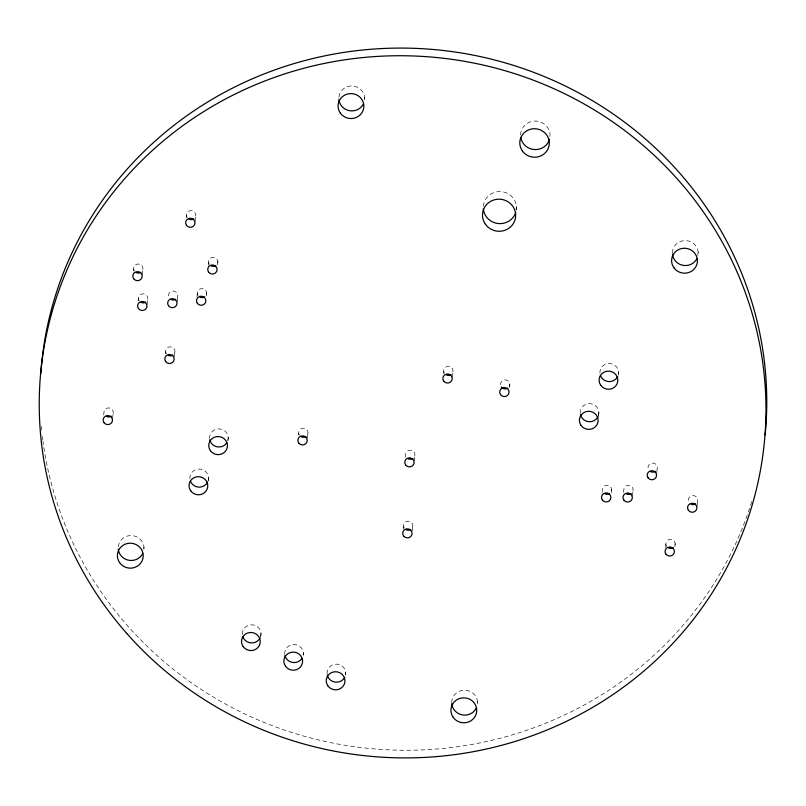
<?xml version="1.0" encoding="UTF-8"?>
<svg xmlns="http://www.w3.org/2000/svg" width="806" height="806" viewBox="0 0 806 806"><rect width="100%" height="100%" fill="white"/><g stroke="black" fill="none" stroke-linecap="round" stroke-linejoin="round"><path stroke-width="0.6" stroke-dasharray="4.03 3.02" d="M103.702 414.949L103.934 412.763A4.685 4.524 6 0 1 109.445 407.977A4.685 4.524 6 0 1 112.84 414.385M112.588 418.646L113.273 412.088M133.403 271.028L133.635 268.841M138.209 300.85L138.441 298.663M142.279 274.725L142.964 268.166M147.085 304.547L147.78 297.988M143.74 549.279L143.972 547.093M165.411 353.874L165.643 351.688M177.139 301.726L177.824 295.167M186.206 217.65L186.438 215.464M174.408 356.474L174.983 351.013M195.092 221.348L195.777 214.789M196.956 296.719L197.299 293.434M208.2 265.466L208.553 262.182M206.296 296.034L206.638 292.759M217.539 264.791L217.882 261.507M208.2 480.688L208.542 477.414M227.907 440.55L228.249 437.265M260.67 636.468L261.013 633.194M298.452 435.27L298.683 433.084M307.439 437.87L308.013 432.409M303.147 655.016L303.378 652.83M364.413 99.672L364.634 97.496M345.502 674.662L345.734 672.476M405.378 457.254L405.599 455.068A4.685 4.524 6 0 1 411.11 450.282A4.685 4.524 6 0 1 414.506 456.69M403.171 529.32L403.524 526.046M414.254 460.941L414.939 454.383M412.289 530.832L412.863 525.371M443.461 373.4L443.693 371.213M452.337 377.087L453.022 370.528M516.082 209.661L516.424 206.386M509.503 387.343L509.845 384.069M477.273 703.92L477.505 701.734M549.823 136.446L550.055 134.259A14.76 14.256 6 0 0 534.761 121.071A14.76 14.256 6 0 0 520.585 135.176M598.435 416.38L598.898 412.007M602.102 492.285L602.334 490.098A4.685 4.524 6 0 1 607.845 485.313A4.685 4.524 6 0 1 611.24 491.731M618.252 375.143L618.605 371.868M611.331 492.708L611.673 489.423M623.552 492.375L623.784 490.189A4.685 4.524 6 0 1 629.295 485.403A4.685 4.524 6 0 1 632.69 491.821M632.438 496.073L633.123 489.514M656.668 473.797L657.364 467.248M665.514 547.476L665.857 544.191M697.825 255.411L698.167 252.137M674.854 546.8L675.196 543.516M697.019 506.309L697.704 499.75M338.913 97.204A12.916 12.473 6 0 1 352.937 86.01A12.916 12.473 6 0 1 364.624 99.642M672.395 252.943A12.916 12.473 6 0 1 686.48 240.651A12.916 12.473 6 0 1 698.006 255.391M118.25 546.8A12.916 12.473 6 0 1 132.275 535.607A12.916 12.473 6 0 1 143.962 549.239M451.723 702.54A12.916 12.473 6 0 1 465.243 690.208A12.916 12.473 6 0 1 477.495 703.89M483.318 206.417A16.604 16.029 6 0 1 501.594 191.647A16.604 16.029 6 0 1 516.314 209.963M666.683 546.408A4.685 4.524 6 0 1 670.149 539.345A4.685 4.524 6 0 1 674.763 545.823M166.459 353.905A4.685 4.524 6 0 1 169.925 346.832A4.685 4.524 6 0 1 174.549 353.31M168.484 295.842A4.685 4.524 6 0 1 173.995 291.057A4.685 4.524 6 0 1 177.391 297.474M187.254 217.68A4.685 4.524 6 0 1 190.72 210.618A4.685 4.524 6 0 1 195.344 217.096M500.506 384.744A4.685 4.524 6 0 1 506.017 379.958A4.685 4.524 6 0 1 509.412 386.366M444.509 373.42A4.685 4.524 6 0 1 447.975 366.357A4.685 4.524 6 0 1 452.589 372.835M299.5 435.29A4.685 4.524 6 0 1 302.965 428.228A4.685 4.524 6 0 1 307.58 434.706M198.125 295.651A4.685 4.524 6 0 1 201.591 288.588A4.685 4.524 6 0 1 206.205 295.067M139.257 300.88A4.685 4.524 6 0 1 142.722 293.817A4.685 4.524 6 0 1 147.347 300.295M688.364 500.425A4.685 4.524 6 0 1 693.875 495.64A4.685 4.524 6 0 1 697.271 502.047M404.34 528.252A4.685 4.524 6 0 1 407.806 521.19A4.685 4.524 6 0 1 412.42 527.668M648.024 467.923A4.685 4.524 6 0 1 653.525 463.138A4.685 4.524 6 0 1 656.93 469.545M209.369 264.398A4.685 4.524 6 0 1 212.834 257.336A4.685 4.524 6 0 1 217.449 263.814M134.451 271.058A4.685 4.524 6 0 1 137.917 263.985A4.685 4.524 6 0 1 142.531 270.463M209.57 438.625A9.37 9.047 6 0 1 219.988 428.963A9.37 9.047 6 0 1 227.826 440.791M599.926 373.218A9.37 9.047 6 0 1 609.719 363.506A9.37 9.047 6 0 1 618.484 374.226M580.219 413.367A9.37 9.047 6 0 1 590.637 403.705A9.37 9.047 6 0 1 598.475 415.533M327.055 673.826A9.37 9.047 6 0 1 336.848 664.114A9.37 9.047 6 0 1 345.613 674.834M284.699 654.19A9.37 9.047 6 0 1 294.492 644.468A9.37 9.047 6 0 1 303.257 655.197M242.344 634.544A9.37 9.047 6 0 1 252.762 624.882A9.37 9.047 6 0 1 260.59 636.72M189.873 478.764A9.37 9.047 6 0 1 200.281 469.102A9.37 9.047 6 0 1 208.119 480.94M751.736 501.554A363.506 350.953 6 0 1 374.256 748.915A363.506 350.953 6 0 1 43.01 441.436M42.839 440.187A363.506 350.953 6 0 1 42.375 436.429M41.69 430.142A363.506 350.953 6 0 1 41.338 426.364"/><path stroke-width="1.21" d="M363.446 103.833A12.916 12.473 6 0 1 338.903 99.36M696.978 258.484A12.916 12.473 6 0 1 672.436 254.001M142.773 553.44A12.916 12.473 6 0 1 118.24 548.957M476.306 708.081A12.916 12.473 6 0 1 451.773 703.598M549.571 139.216A14.76 14.256 6 0 1 534.6 149.563A14.76 14.256 6 0 1 520.797 137.594M515.769 212.341A16.604 16.029 6 0 1 498.128 223.524A16.604 16.029 6 0 1 483.338 208.784M673.201 547.596A4.685 4.524 6 0 1 668.527 547.939M631.118 493.594A4.685 4.524 6 0 1 626.453 493.937M172.978 355.093A4.685 4.524 6 0 1 168.313 355.426M175.819 299.248A4.685 4.524 6 0 1 171.154 299.58M193.772 218.869A4.685 4.524 6 0 1 189.108 219.212M507.84 388.139A4.685 4.524 6 0 1 501.322 386.951M451.028 374.609A4.685 4.524 6 0 1 446.353 374.951M306.018 436.489A4.685 4.524 6 0 1 301.343 436.822M204.643 296.84A4.685 4.524 6 0 1 199.969 297.182M145.775 302.069A4.685 4.524 6 0 1 141.11 302.411M695.699 503.831A4.685 4.524 6 0 1 691.034 504.163M609.668 493.504A4.685 4.524 6 0 1 605.004 493.846M412.944 458.463A4.685 4.524 6 0 1 408.269 458.805M410.859 529.441A4.685 4.524 6 0 1 406.184 529.784M655.359 471.319A4.685 4.524 6 0 1 650.694 471.661M215.887 265.587A4.685 4.524 6 0 1 211.212 265.93M140.969 272.247A4.685 4.524 6 0 1 136.295 272.579M111.268 416.168A4.685 4.524 6 0 1 106.604 416.5M226.798 442.887A9.37 9.047 6 0 1 209.751 439.774M617.739 376.473A9.37 9.047 6 0 1 600.44 375.536M598.032 416.611A9.37 9.047 6 0 1 580.401 414.516M344.867 677.08A9.37 9.047 6 0 1 327.236 674.975M301.928 658.452A9.37 9.047 6 0 1 284.871 655.338M260.147 637.798A9.37 9.047 6 0 1 242.858 636.861M207.676 482.018A9.37 9.047 6 0 1 190.387 481.081M40.824 373.44A363.506 350.953 6 0 1 432.54 49.428A363.506 350.953 6 0 1 765.146 434.857M340.354 113.102A12.916 12.473 6 0 0 362.64 111.49A12.916 12.473 6 0 0 349.905 93.637A12.916 12.473 6 0 0 340.354 113.102M673.887 267.743A12.916 12.473 6 0 0 696.172 266.131A12.916 12.473 6 0 0 683.438 248.278A12.916 12.473 6 0 0 673.887 267.743M119.681 562.699A12.916 12.473 6 0 0 141.977 561.087A12.916 12.473 6 0 0 129.242 543.234A12.916 12.473 6 0 0 119.681 562.699M453.214 717.34A12.916 12.473 6 0 0 475.51 715.728A12.916 12.473 6 0 0 462.775 697.875A12.916 12.473 6 0 0 453.214 717.34M522.409 151.004A14.76 14.256 6 0 0 547.879 149.16A14.76 14.256 6 0 0 533.33 128.758A14.76 14.256 6 0 0 522.409 151.004M485.434 224.27A16.604 16.029 6 0 0 514.087 222.194A16.604 16.029 6 0 0 497.715 199.233A16.604 16.029 6 0 0 485.434 224.27M665.877 554.054A4.685 4.524 6 0 0 673.957 553.47A4.685 4.524 6 0 0 669.343 546.992A4.685 4.524 6 0 0 665.877 554.054M623.804 500.052A4.685 4.524 6 0 0 631.884 499.468A4.685 4.524 6 0 0 627.27 492.99A4.685 4.524 6 0 0 623.804 500.052M165.653 361.551A4.685 4.524 6 0 0 173.743 360.967A4.685 4.524 6 0 0 169.119 354.489A4.685 4.524 6 0 0 165.653 361.551M168.494 305.706A4.685 4.524 6 0 0 176.585 305.121A4.685 4.524 6 0 0 171.97 298.643A4.685 4.524 6 0 0 168.494 305.706M186.458 225.327A4.685 4.524 6 0 0 194.538 224.743A4.685 4.524 6 0 0 189.924 218.265A4.685 4.524 6 0 0 186.458 225.327M500.526 394.608A4.685 4.524 6 0 0 508.606 394.013A4.685 4.524 6 0 0 503.992 387.535A4.685 4.524 6 0 0 500.526 394.608M443.703 381.067A4.685 4.524 6 0 0 451.793 380.482A4.685 4.524 6 0 0 447.169 374.004A4.685 4.524 6 0 0 443.703 381.067M298.694 442.947A4.685 4.524 6 0 0 306.784 442.353A4.685 4.524 6 0 0 302.159 435.875A4.685 4.524 6 0 0 298.694 442.947M197.319 303.298A4.685 4.524 6 0 0 205.409 302.713A4.685 4.524 6 0 0 200.785 296.235A4.685 4.524 6 0 0 197.319 303.298M138.451 308.527A4.685 4.524 6 0 0 146.541 307.942A4.685 4.524 6 0 0 141.916 301.464A4.685 4.524 6 0 0 138.451 308.527M688.384 510.289A4.685 4.524 6 0 0 696.465 509.704A4.685 4.524 6 0 0 691.85 503.226A4.685 4.524 6 0 0 688.384 510.289M602.344 499.962A4.685 4.524 6 0 0 610.434 499.377A4.685 4.524 6 0 0 605.82 492.899A4.685 4.524 6 0 0 602.344 499.962M405.62 464.921A4.685 4.524 6 0 0 413.7 464.337A4.685 4.524 6 0 0 409.085 457.858A4.685 4.524 6 0 0 405.62 464.921M403.534 535.899A4.685 4.524 6 0 0 411.624 535.315A4.685 4.524 6 0 0 407 528.837A4.685 4.524 6 0 0 403.534 535.899M648.034 477.787A4.685 4.524 6 0 0 656.124 477.192A4.685 4.524 6 0 0 651.5 470.714A4.685 4.524 6 0 0 648.034 477.787M208.563 272.045A4.685 4.524 6 0 0 216.653 271.461A4.685 4.524 6 0 0 212.028 264.983A4.685 4.524 6 0 0 208.563 272.045M133.645 278.705A4.685 4.524 6 0 0 141.735 278.12A4.685 4.524 6 0 0 137.111 271.642A4.685 4.524 6 0 0 133.645 278.705M103.954 422.626A4.685 4.524 6 0 0 112.034 422.042A4.685 4.524 6 0 0 107.42 415.564A4.685 4.524 6 0 0 103.954 422.626M210.406 450.695A9.37 9.047 6 0 0 226.577 449.516A9.37 9.047 6 0 0 217.338 436.57A9.37 9.047 6 0 0 210.406 450.695M600.752 385.298A9.37 9.047 6 0 0 616.933 384.119A9.37 9.047 6 0 0 607.694 371.163A9.37 9.047 6 0 0 600.752 385.298M581.055 425.437A9.37 9.047 6 0 0 597.226 424.268A9.37 9.047 6 0 0 587.987 411.312A9.37 9.047 6 0 0 581.055 425.437M327.891 685.896A9.37 9.047 6 0 0 344.061 684.727A9.37 9.047 6 0 0 334.822 671.771A9.37 9.047 6 0 0 327.891 685.896M285.526 666.26A9.37 9.047 6 0 0 301.706 665.091A9.37 9.047 6 0 0 292.467 652.135A9.37 9.047 6 0 0 285.526 666.26M243.17 646.624A9.37 9.047 6 0 0 259.351 645.445A9.37 9.047 6 0 0 250.102 632.488A9.37 9.047 6 0 0 243.17 646.624M190.7 490.834A9.37 9.047 6 0 0 206.88 489.665A9.37 9.047 6 0 0 197.631 476.709A9.37 9.047 6 0 0 190.7 490.834M126.723 633.375A363.506 350.953 6 0 0 745.338 525.834A363.506 350.953 6 0 0 335.729 61.266A363.506 350.953 6 0 0 126.723 633.375"/></g></svg>
